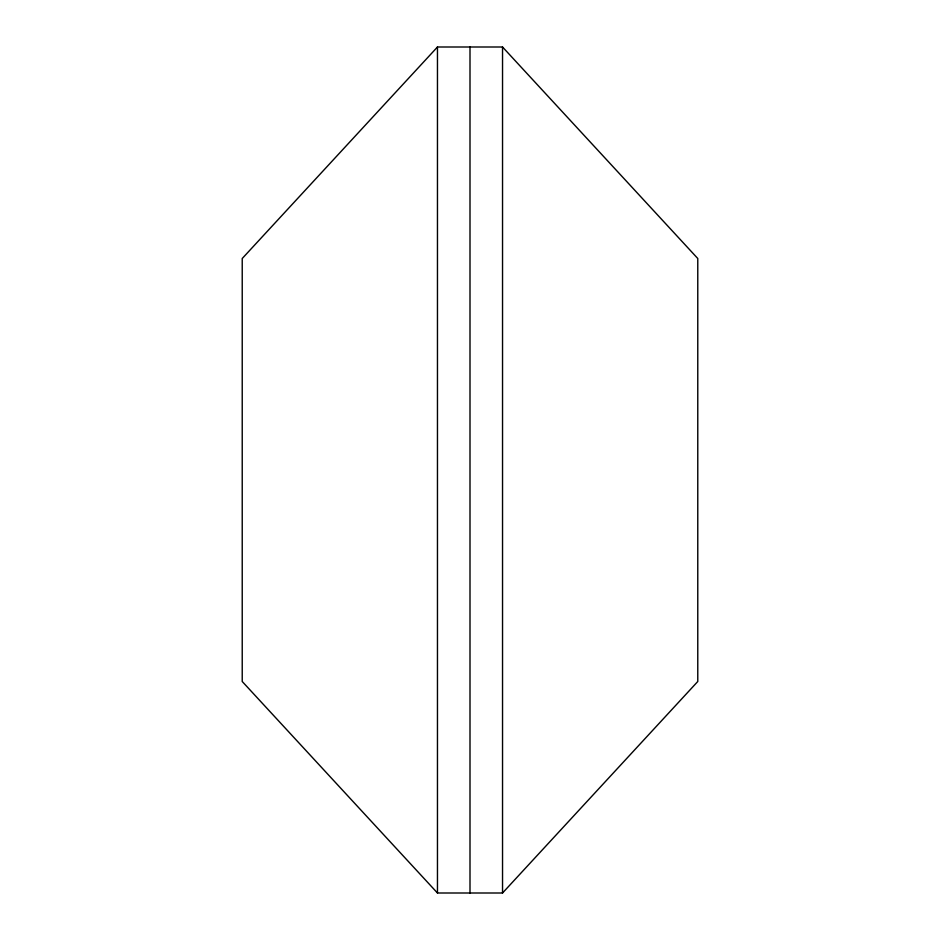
<?xml version="1.0" encoding="UTF-8"?>
<svg xmlns="http://www.w3.org/2000/svg" width="940" height="940" viewBox="0 0 940 940"><rect width="100%" height="100%" fill="white"/><g stroke="black" fill="none" stroke-linecap="round" stroke-linejoin="round"><path stroke-width="1.41" d="M437.464 47L242.226 258.5L242.226 681.5L437.464 893L502.536 893L697.774 681.5L697.774 258.5L502.536 47L437.464 47L437.464 893M502.536 47L502.536 893M470 47L470 893"/></g></svg>
